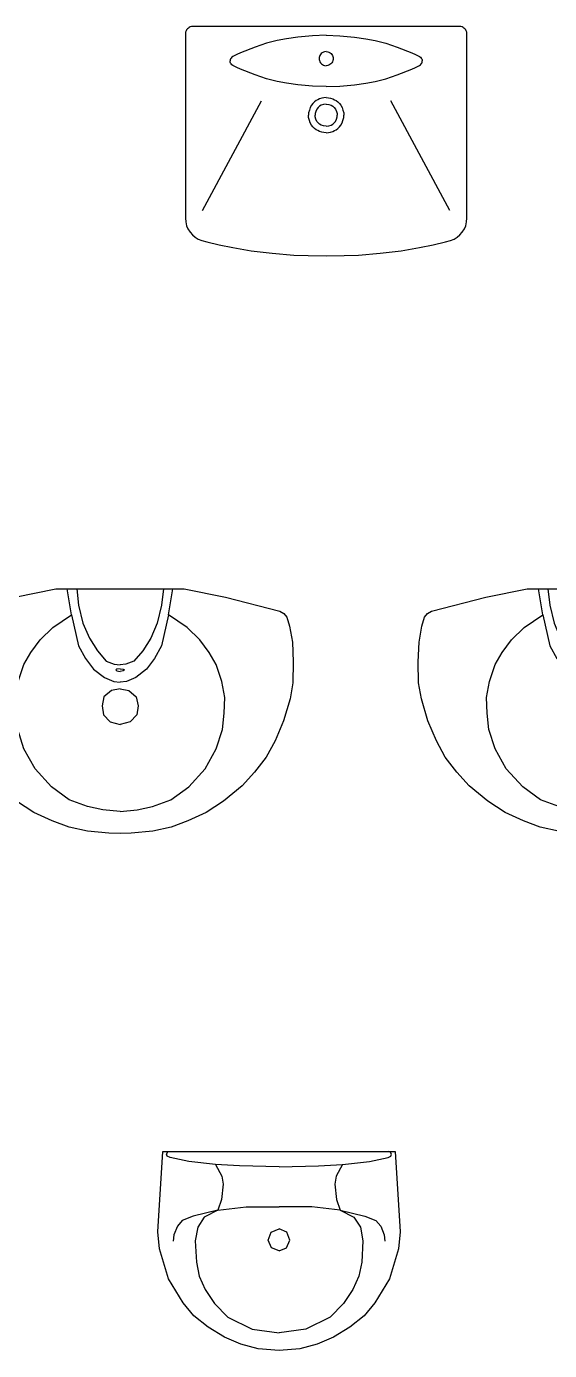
# Model space of a CAD drawing. Header units: millimetres. Extents: x 5135 to 18817, y 4023 to 17584.
# Drawn here: x 7310 to 8517, y 4113 to 7173 of the extents above; entities that cross this region are included whole.
import ezdxf

# ---------------------------------------------------------------- set-up
doc = ezdxf.new("R2010")
doc.units = ezdxf.units.MM
doc.layers.add('cad-block.com', color=250, linetype='Continuous')

# ---------------------------------------------------------------- blocks, each defined once
blk = doc.blocks.new('washbasin 99_top_cad-block.com')
at = {"color": 0}
for p, q in [((-91.5, -28.3), (-113.4, -32.5)), ((-65.7, -24.4), (-91.5, -28.3)), ((-31.9, -21.6), (-65.7, -24.4)), ((0, -20.4), (-31.9, -21.6)), ((0, -20.4), (31.9, -21.6)), ((31.9, -21.6), (65.7, -24.4)), ((65.7, -24.4), (91.5, -28.3)), ((91.5, -28.3), (113.4, -32.5)), ((-198.1, -60.7), (-206.3, -64.6)), ((-163.8, -47.8), (-198.1, -60.7)), ((-138.1, -38.7), (-163.8, -47.8)), ((-113.4, -32.5), (-138.1, -38.7)), ((-8.9, -60.6), (-11.2, -62.4)), ((-6.5, -59.3), (-8.9, -60.6)), ((-3.5, -58.4), (-6.5, -59.3)), ((0, -57.9), (-3.5, -58.4)), ((0, -57.9), (3.5, -58.4)), ((3.5, -58.4), (6.5, -59.3)), ((6.5, -59.3), (8.9, -60.6)), ((8.9, -60.6), (11.2, -62.4)), ((113.4, -32.5), (138.1, -38.7)), ((138.1, -38.7), (163.8, -47.8)), ((163.8, -47.8), (198.1, -60.7)), ((198.1, -60.7), (206.3, -64.6)), ((-221.6, -77), (-221.9, -79.7)), ((-221.6, -82.4), (-221.9, -79.7)), ((-220.7, -74.8), (-221.6, -77)), ((-220.7, -84.5), (-221.6, -82.4)), ((-219.5, -73), (-220.7, -74.8)), ((-219.5, -86.3), (-220.7, -84.5)), ((-217.6, -70.9), (-219.5, -73)), ((-217.6, -88.4), (-219.5, -86.3)), ((-215.5, -69.4), (-217.6, -70.9)), ((-215.5, -89.9), (-217.6, -88.4)), ((-206.3, -64.6), (-215.5, -69.4)), ((-206.3, -94.7), (-215.5, -89.9)), ((-16.2, -72), (-16.3, -74)), ((-16.3, -74), (-16.1, -76.1)), ((-15.6, -69.2), (-16.2, -72)), ((-16.1, -76.1), (-15.7, -78.8)), ((-15.7, -78.8), (-14.5, -81.8)), ((-14.5, -66.8), (-15.6, -69.2)), ((-13, -64.5), (-14.5, -66.8)), ((-14.5, -81.8), (-13.1, -84)), ((-13.1, -84), (-11, -86.3)), ((-11.2, -62.4), (-13, -64.5)), ((-11, -86.3), (-8.8, -88.1)), ((-8.8, -88.1), (-6.3, -89.2)), ((-6.3, -89.2), (-3.6, -90.3)), ((-3.6, -90.3), (0, -90.9)), ((3.6, -90.3), (0, -90.9)), ((6.3, -89.2), (3.6, -90.3)), ((8.8, -88.1), (6.3, -89.2)), ((11, -86.3), (8.8, -88.1)), ((13.1, -84), (11, -86.3)), ((11.2, -62.4), (13, -64.5)), ((13, -64.5), (14.5, -66.8)), ((14.5, -81.8), (13.1, -84)), ((14.5, -66.8), (15.6, -69.2)), ((15.7, -78.8), (14.5, -81.8)), ((15.6, -69.2), (16.2, -72)), ((16.1, -76.1), (15.7, -78.8)), ((16.3, -74), (16.1, -76.1)), ((16.2, -72), (16.3, -74)), ((206.3, -64.6), (215.5, -69.4)), ((206.3, -94.7), (215.5, -89.9)), ((215.5, -69.4), (217.6, -70.9)), ((215.5, -89.9), (217.6, -88.4)), ((217.6, -70.9), (219.5, -73)), ((217.6, -88.4), (219.5, -86.3)), ((219.5, -73), (220.7, -74.8)), ((219.5, -86.3), (220.7, -84.5)), ((220.7, -74.8), (221.6, -77)), ((220.7, -84.5), (221.6, -82.4)), ((221.6, -77), (221.9, -79.7)), ((221.6, -82.4), (221.9, -79.7)), ((-198.1, -98.7), (-206.3, -94.7)), ((-163.8, -111.6), (-198.1, -98.7)), ((-138.1, -120.6), (-163.8, -111.6)), ((-113.4, -126.8), (-138.1, -120.6)), ((113.4, -126.8), (138.1, -120.6)), ((138.1, -120.6), (163.8, -111.6)), ((163.8, -111.6), (198.1, -98.7)), ((198.1, -98.7), (206.3, -94.7)), ((-91.5, -131.1), (-113.4, -126.8)), ((-65.7, -134.9), (-91.5, -131.1)), ((-31.9, -137.8), (-65.7, -134.9)), ((0, -139), (-31.9, -137.8)), ((0, -139), (31.9, -137.8)), ((31.9, -137.8), (65.7, -134.9)), ((65.7, -134.9), (91.5, -131.1)), ((91.5, -131.1), (113.4, -126.8)), ((-285.5, -425.3), (-149.4, -171.7)), ((-33.6, -182.2), (-36.6, -187)), ((-30.5, -177.9), (-33.6, -182.2)), ((-26.7, -174.3), (-30.5, -177.9)), ((-23, -171.3), (-26.7, -174.3)), ((-19.4, -169.3), (-23, -171.3)), ((-15.3, -167), (-19.4, -169.3)), ((-10, -165.5), (-15.3, -167)), ((-11.3, -182.1), (-15.3, -184.4)), ((-6.3, -180.3), (-11.3, -182.1)), ((-5.4, -164.7), (-10, -165.5)), ((0, -179.4), (-6.3, -180.3)), ((0, -164.2), (-5.4, -164.7)), ((0, -164.2), (5.4, -164.7)), ((0, -179.4), (6.3, -180.3)), ((5.4, -164.7), (10, -165.5)), ((6.3, -180.3), (11.3, -182.1)), ((10, -165.5), (15.3, -167)), ((11.3, -182.1), (15.3, -184.4)), ((15.3, -167), (19.4, -169.3)), ((19.4, -169.3), (23, -171.3)), ((23, -171.3), (26.7, -174.3)), ((26.7, -174.3), (30.5, -177.9)), ((30.5, -177.9), (33.6, -182.2)), ((33.6, -182.2), (36.6, -187)), ((285.5, -425.3), (149.4, -171.7)), ((-40.6, -199.3), (-40.8, -205)), ((-40.6, -210.7), (-40.8, -205)), ((-38.7, -193), (-40.6, -199.3)), ((-38.7, -217), (-40.6, -210.7)), ((-36.6, -187), (-38.7, -193)), ((-25.3, -200.9), (-25.6, -205)), ((-25.3, -209.1), (-25.6, -205)), ((-23.9, -196.1), (-25.3, -200.9)), ((-23.9, -213.9), (-25.3, -209.1)), ((-21.4, -190.8), (-23.9, -196.1)), ((-21.4, -219.2), (-23.9, -213.9)), ((-18.4, -187.4), (-21.4, -190.8)), ((-15.3, -184.4), (-18.4, -187.4)), ((15.3, -184.4), (18.4, -187.4)), ((18.4, -187.4), (21.4, -190.8)), ((21.4, -190.8), (23.9, -196.1)), ((21.4, -219.2), (23.9, -213.9)), ((23.9, -196.1), (25.3, -200.9)), ((23.9, -213.9), (25.3, -209.1)), ((25.3, -200.9), (25.6, -205)), ((25.3, -209.1), (25.6, -205)), ((36.6, -187), (38.7, -193)), ((38.7, -193), (40.6, -199.3)), ((38.7, -217), (40.6, -210.7)), ((40.6, -199.3), (40.8, -205)), ((40.6, -210.7), (40.8, -205)), ((-36.6, -223), (-38.7, -217)), ((-33.6, -227.8), (-36.6, -223)), ((-30.5, -232.1), (-33.6, -227.8)), ((-26.7, -235.7), (-30.5, -232.1)), ((-23, -238.7), (-26.7, -235.7)), ((-19.4, -240.7), (-23, -238.7)), ((-18.4, -222.6), (-21.4, -219.2)), ((-15.3, -243), (-19.4, -240.7)), ((-15.3, -225.6), (-18.4, -222.6)), ((-11.3, -227.9), (-15.3, -225.6)), ((-10, -244.5), (-15.3, -243)), ((-6.3, -229.7), (-11.3, -227.9)), ((-5.4, -245.3), (-10, -244.5)), ((0, -230.6), (-6.3, -229.7)), ((0, -230.6), (6.3, -229.7)), ((5.4, -245.3), (10, -244.5)), ((6.3, -229.7), (11.3, -227.9)), ((10, -244.5), (15.3, -243)), ((11.3, -227.9), (15.3, -225.6)), ((15.3, -225.6), (18.4, -222.6)), ((15.3, -243), (19.4, -240.7)), ((18.4, -222.6), (21.4, -219.2)), ((19.4, -240.7), (23, -238.7)), ((23, -238.7), (26.7, -235.7)), ((26.7, -235.7), (30.5, -232.1)), ((30.5, -232.1), (33.6, -227.8)), ((33.6, -227.8), (36.6, -223)), ((36.6, -223), (38.7, -217)), ((0, -245.8), (-5.4, -245.3)), ((0, -245.8), (5.4, -245.3))]:
    blk.add_line(p, q, dxfattribs=at)
blk.add_lwpolyline([(-322.4, -460.6), (-319.3, -467.6), (-314.3, -475.4), (-309, -481.6), (-302.3, -487.2), (-295.6, -491.5), (-287.3, -494.8), (-275.2, -497.8), (-247, -504.4), (-215.6, -510.4), (-173.1, -518.2), (-124.4, -523.8), (-74.6, -528.3), (-41.5, -529.5), (0, -530), (41.5, -529.5), (74.6, -528.3), (124.4, -523.8), (173.1, -518.2), (215.6, -510.4), (247, -504.4), (275.2, -497.8), (287.3, -494.8), (295.6, -491.5), (302.3, -487.2), (309, -481.6), (314.3, -475.4), (319.3, -467.6), (322.4, -460.6), (324.4, -451.4), (325, -443), (325, -17.4), (325, -15.7), (324.5, -13.1), (323.5, -10.2), (322.2, -7.8), (320.4, -5.6), (318.2, -3.6), (316.1, -2.1), (313.7, -1.1), (311.3, -0.3), (307.6, 0), (0, 0), (-307.6, 0), (-311.3, -0.3), (-313.7, -1.1), (-316.1, -2.1), (-318.2, -3.6), (-320.4, -5.6), (-322.2, -7.8), (-323.5, -10.2), (-324.5, -13.1), (-325, -15.7), (-325, -17.4), (-325, -443), (-324.4, -451.4)], close=True, dxfattribs=at)
blk = doc.blocks.new('washbasin 110_top_cad-block.com')
at = {"color": 0}
for p, q in [((-111.9, -59.9), (-122.1, 0)), ((-100.2, 0), (-95.7, -37.1)), ((100.2, 0), (95.7, -37.1)), ((111.9, -59.9), (122.1, 0)), ((-155.2, -89.1), (-111.9, -59.9)), ((-111.9, -59.9), (-95.7, -131.3)), ((-95.7, -37.1), (-86, -79.3)), ((95.7, -37.1), (86, -79.3)), ((111.9, -59.9), (95.7, -131.3)), ((155.2, -89.1), (111.9, -59.9)), ((-184.4, -117.2), (-155.2, -89.1)), ((-86, -79.3), (-70.8, -114)), ((86, -79.3), (70.8, -114)), ((184.4, -117.2), (155.2, -89.1)), ((-206, -146.5), (-184.4, -117.2)), ((-70.8, -114), (-52.4, -143.2)), ((70.8, -114), (52.4, -143.2)), ((206, -146.5), (184.4, -117.2)), ((-222.2, -174.6), (-206, -146.5)), ((-95.7, -131.3), (-79.5, -160.5)), ((-52.4, -143.2), (-31.9, -167)), ((52.4, -143.2), (31.9, -167)), ((95.7, -131.3), (79.5, -160.5)), ((222.2, -174.6), (206, -146.5)), ((-235.2, -213.6), (-222.2, -174.6)), ((-79.5, -160.5), (-61.1, -185.4)), ((-31.9, -167), (-13.5, -173.5)), ((-13.5, -173.5), (0, -175.1)), ((13.5, -173.5), (0, -175.1)), ((31.9, -167), (13.5, -173.5)), ((79.5, -160.5), (61.1, -185.4)), ((235.2, -213.6), (222.2, -174.6)), ((-241.7, -250.4), (-235.2, -213.6)), ((-61.1, -185.4), (-36.2, -204.9)), ((-36.2, -204.9), (-14.6, -213.6)), ((-14.6, -213.6), (0, -215.5)), ((-7.2, -185.2), (-10, -186.8)), ((-10, -186.8), (-7.3, -188.8)), ((-7.3, -188.8), (0, -190.3)), ((0, -184.5), (-7.2, -185.2)), ((0, -184.5), (7.2, -185.2)), ((7.3, -188.8), (0, -190.3)), ((14.6, -213.6), (0, -215.5)), ((7.2, -185.2), (10, -186.8)), ((10, -186.8), (7.3, -188.8)), ((36.2, -204.9), (14.6, -213.6)), ((61.1, -185.4), (36.2, -204.9)), ((241.7, -250.4), (235.2, -213.6)), ((-20, -234.3), (-37.3, -249.4)), ((0, -230.5), (-20, -234.3)), ((0, -230.5), (20, -234.3)), ((20, -234.3), (37.3, -249.4)), ((-240.6, -287.2), (-241.7, -250.4)), ((-37.3, -249.4), (-41.6, -270)), ((-41.6, -270), (-38.4, -290.6)), ((37.3, -249.4), (41.6, -270)), ((41.6, -270), (38.4, -290.6)), ((240.6, -287.2), (241.7, -250.4)), ((-236.3, -325.1), (-240.6, -287.2)), ((-38.4, -290.6), (-23.2, -306.8)), ((38.4, -290.6), (23.2, -306.8)), ((236.3, -325.1), (240.6, -287.2)), ((-222.2, -369.4), (-236.3, -325.1)), ((-23.2, -306.8), (0, -312.8)), ((23.2, -306.8), (0, -312.8)), ((222.2, -369.4), (236.3, -325.1)), ((-196.2, -416), (-222.2, -369.4)), ((196.2, -416), (222.2, -369.4)), ((-158.4, -457.1), (-196.2, -416)), ((158.4, -457.1), (196.2, -416)), ((-117.3, -487.4), (-158.4, -457.1)), ((117.3, -487.4), (158.4, -457.1)), ((-75.1, -502.6), (-117.3, -487.4)), ((75.1, -502.6), (117.3, -487.4)), ((-39.5, -510.1), (-75.1, -502.6)), ((0, -514.1), (-39.5, -510.1)), ((0, -514.1), (39.5, -510.1)), ((39.5, -510.1), (75.1, -502.6))]:
    blk.add_line(p, q, dxfattribs=at)
blk.add_lwpolyline([(0, 0), (148.1, 0), (243.2, -18.7), (368.6, -51.2), (378.4, -56.6), (384.9, -65.3), (391.4, -85.8), (397.8, -122.6), (400, -168.1), (398.9, -216.8), (392.4, -253.6), (377.3, -304.5), (357.8, -351), (337.3, -388.9), (310.3, -423.6), (282.1, -454.9), (238.9, -490.7), (198.9, -516.6), (156.7, -536.1), (117.8, -550.2), (75.6, -559.9), (25.9, -564.3), (0, -565), (0, -565), (0, -565), (-25.9, -564.3), (-75.6, -559.9), (-117.8, -550.2), (-156.7, -536.1), (-198.9, -516.6), (-238.9, -490.7), (-282.1, -454.9), (-310.3, -423.6), (-337.3, -388.9), (-357.8, -351), (-377.3, -304.5), (-392.4, -253.6), (-398.9, -216.8), (-400, -168.1), (-397.8, -122.6), (-391.4, -85.8), (-384.9, -65.3), (-378.4, -56.6), (-368.6, -51.2), (-243.2, -18.7), (-148.1, 0)], close=True, dxfattribs=at)
blk = doc.blocks.new('washbasin 111_top_cad-block.com')
at = {"color": 0}
for p, q in [((-111.9, -59.9), (-122.1, 0)), ((-100.2, 0), (-95.7, -37.1)), ((100.2, 0), (95.7, -37.1)), ((111.9, -59.9), (122.1, 0)), ((-155.2, -89.1), (-111.9, -59.9)), ((-111.9, -59.9), (-95.7, -131.3)), ((-95.7, -37.1), (-86, -79.3)), ((95.7, -37.1), (86, -79.3)), ((111.9, -59.9), (95.7, -131.3)), ((155.2, -89.1), (111.9, -59.9)), ((-184.4, -117.2), (-155.2, -89.1)), ((-86, -79.3), (-70.8, -114)), ((86, -79.3), (70.8, -114)), ((184.4, -117.2), (155.2, -89.1)), ((-206, -146.5), (-184.4, -117.2)), ((-70.8, -114), (-52.4, -143.2)), ((70.8, -114), (52.4, -143.2)), ((206, -146.5), (184.4, -117.2)), ((-222.2, -174.6), (-206, -146.5)), ((-95.7, -131.3), (-79.5, -160.5)), ((-52.4, -143.2), (-31.9, -167)), ((-3.1, -144.1), (0, -144.1)), ((3.1, -144.1), (0, -144.1)), ((52.4, -143.2), (31.9, -167)), ((95.7, -131.3), (79.5, -160.5)), ((222.2, -174.6), (206, -146.5)), ((-235.2, -213.6), (-222.2, -174.6)), ((-79.5, -160.5), (-61.1, -185.4)), ((-31.9, -167), (-13.5, -173.5)), ((-9.3, -172.3), (-17, -224.2)), ((-13.5, -173.5), (-9.6, -174)), ((9.3, -172.3), (17, -224.2)), ((13.5, -173.5), (9.6, -174)), ((31.9, -167), (13.5, -173.5)), ((79.5, -160.5), (61.1, -185.4)), ((235.2, -213.6), (222.2, -174.6)), ((-241.7, -250.4), (-235.2, -213.6)), ((-61.1, -185.4), (-36.2, -204.9)), ((-36.2, -204.9), (-15.4, -213.3)), ((36.2, -204.9), (15.4, -213.3)), ((61.1, -185.4), (36.2, -204.9)), ((241.7, -250.4), (235.2, -213.6)), ((-20, -234.3), (-37.3, -249.4)), ((0, -230.5), (-20, -234.3)), ((-17, -224.2), (-9.3, -227.3)), ((-9.3, -227.3), (0, -228.4)), ((9.3, -227.3), (0, -228.4)), ((0, -230.5), (20, -234.3)), ((17, -224.2), (9.3, -227.3)), ((20, -234.3), (37.3, -249.4)), ((-240.6, -287.2), (-241.7, -250.4)), ((-37.3, -249.4), (-41.6, -270)), ((-41.6, -270), (-38.4, -290.6)), ((37.3, -249.4), (41.6, -270)), ((41.6, -270), (38.4, -290.6)), ((240.6, -287.2), (241.7, -250.4)), ((-236.3, -325.1), (-240.6, -287.2)), ((-38.4, -290.6), (-23.2, -306.8)), ((38.4, -290.6), (23.2, -306.8)), ((236.3, -325.1), (240.6, -287.2)), ((-222.2, -369.4), (-236.3, -325.1)), ((-23.2, -306.8), (0, -312.8)), ((23.2, -306.8), (0, -312.8)), ((222.2, -369.4), (236.3, -325.1)), ((-196.2, -416), (-222.2, -369.4)), ((196.2, -416), (222.2, -369.4)), ((-158.4, -457.1), (-196.2, -416)), ((158.4, -457.1), (196.2, -416)), ((-117.3, -487.4), (-158.4, -457.1)), ((117.3, -487.4), (158.4, -457.1)), ((-75.1, -502.6), (-117.3, -487.4)), ((75.1, -502.6), (117.3, -487.4)), ((-39.5, -510.1), (-75.1, -502.6)), ((0, -514.1), (-39.5, -510.1)), ((0, -514.1), (39.5, -510.1)), ((39.5, -510.1), (75.1, -502.6))]:
    blk.add_line(p, q, dxfattribs=at)
blk.add_lwpolyline([(0, 0), (148.1, 0), (243.2, -18.7), (368.6, -51.2), (378.4, -56.6), (384.9, -65.3), (391.4, -85.8), (397.8, -122.6), (400, -168.1), (398.9, -216.8), (392.4, -253.6), (377.3, -304.5), (357.8, -351), (337.3, -388.9), (310.3, -423.6), (282.1, -454.9), (238.9, -490.7), (198.9, -516.6), (156.7, -536.1), (117.8, -550.2), (75.6, -559.9), (25.9, -564.3), (0, -565), (0, -565), (0, -565), (-25.9, -564.3), (-75.6, -559.9), (-117.8, -550.2), (-156.7, -536.1), (-198.9, -516.6), (-238.9, -490.7), (-282.1, -454.9), (-310.3, -423.6), (-337.3, -388.9), (-357.8, -351), (-377.3, -304.5), (-392.4, -253.6), (-398.9, -216.8), (-400, -168.1), (-397.8, -122.6), (-391.4, -85.8), (-384.9, -65.3), (-378.4, -56.6), (-368.6, -51.2), (-243.2, -18.7), (-148.1, 0)], close=True, dxfattribs=at)
for points in [[(0, -119.9), (-7.6, -120.8), (-15.6, -124.6), (-21.5, -129.9), (-26.4, -137.9), (-26.4, -143.4), (-22.6, -150.4), (-16.7, -155.3), (-6.5, -158.1)], [(0, -119.9), (7.6, -120.8), (15.6, -124.6), (21.5, -129.9), (26.4, -137.9), (26.4, -143.4), (22.6, -150.4), (16.7, -155.3), (6.5, -158.1)], [(-3.1, -154.7), (-3.1, -144.1), (-8.7, -142), (-9.3, -139.3), (-7.3, -136.8), (-7.3, -133), (-4.1, -129.9), (0, -129.9)], [(-7.3, -136.8), (-2.7, -133.7), (0, -133.7)], [(3.1, -154.7), (3.1, -144.1), (8.7, -142), (9.3, -139.3), (7.3, -136.8), (7.3, -133), (4.1, -129.9), (0, -129.9)], [(7.3, -136.8), (2.7, -133.7), (0, -133.7)], [(-9.3, -172.3), (-5.9, -155.3), (-2.7, -154.6), (0, -154.6)], [(9.3, -172.3), (5.9, -155.3), (2.7, -154.6), (0, -154.6)]]:
    blk.add_lwpolyline(points, dxfattribs=at)
blk = doc.blocks.new('washbasin 122_top_cad-block.com')
at = {"color": 0}
for p, q in [((-256.6, -0.9), (-253.9, 0)), ((256.6, -0.9), (253.9, 0)), ((-259.5, -6.1), (-256.6, -0.9)), ((-258.3, -10.8), (-259.5, -6.1)), ((-251.7, -14.1), (-258.3, -10.8)), ((-208.6, -23.4), (-251.7, -14.1)), ((-146.6, -30.4), (-208.6, -23.4)), ((-146.6, -30.4), (-131.8, -57.4)), ((-91.2, -32.8), (-146.6, -30.4)), ((91.2, -32.8), (146.6, -30.4)), ((146.6, -30.4), (131.8, -57.4)), ((146.6, -30.4), (208.6, -23.4)), ((208.6, -23.4), (251.7, -14.1)), ((251.7, -14.1), (258.3, -10.8)), ((259.5, -6.1), (256.6, -0.9)), ((258.3, -10.8), (259.5, -6.1)), ((-131.8, -57.4), (-129.2, -75.3)), ((0, -35.4), (-91.2, -32.8)), ((0, -35.4), (91.2, -32.8)), ((131.8, -57.4), (129.2, -75.3)), ((-129.2, -75.3), (-132.6, -111)), ((129.2, -75.3), (132.6, -111)), ((-132.6, -111), (-141.3, -135.9)), ((132.6, -111), (141.3, -135.9)), ((-198.5, -149.3), (-223.8, -159.5)), ((-141.3, -135.9), (-198.5, -149.3)), ((-172.6, -151.6), (-187.8, -174.9)), ((-141.3, -135.9), (-172.6, -151.6)), ((-141.3, -135.9), (-76, -128)), ((-76, -128), (0, -127.8)), ((76, -128), (0, -127.8)), ((141.3, -135.9), (76, -128)), ((141.3, -135.9), (198.5, -149.3)), ((141.3, -135.9), (172.6, -151.6)), ((172.6, -151.6), (187.8, -174.9)), ((198.5, -149.3), (223.8, -159.5)), ((-234.8, -172.2), (-243.2, -192.6)), ((-223.8, -159.5), (-234.8, -172.2)), ((-187.8, -174.9), (-193.8, -206.2)), ((-18.1, -186.5), (0, -178.9)), ((18.1, -186.5), (0, -178.9)), ((187.8, -174.9), (193.8, -206.2)), ((223.8, -159.5), (234.8, -172.2)), ((234.8, -172.2), (243.2, -192.6)), ((-243.2, -192.6), (-244.1, -207.1)), ((-193.8, -206.2), (-190.9, -255.5)), ((-25.1, -205), (-18.1, -186.5)), ((-17.4, -222.7), (-25.1, -205)), ((17.4, -222.7), (25.1, -205)), ((25.1, -205), (18.1, -186.5)), ((193.8, -206.2), (190.9, -255.5)), ((243.2, -192.6), (244.1, -207.1)), ((0, -229.6), (-17.4, -222.7)), ((0, -229.6), (17.4, -222.7)), ((-190.9, -255.5), (-184.1, -287.8)), ((190.9, -255.5), (184.1, -287.8)), ((-184.1, -287.8), (-170.6, -319.3)), ((184.1, -287.8), (170.6, -319.3)), ((-170.6, -319.3), (-148.7, -351.6)), ((170.6, -319.3), (148.7, -351.6)), ((-148.7, -351.6), (-118.3, -383.1)), ((148.7, -351.6), (118.3, -383.1)), ((-118.3, -383.1), (-61.7, -410.3)), ((118.3, -383.1), (61.7, -410.3)), ((-61.7, -410.3), (0, -419.1)), ((61.7, -410.3), (0, -419.1))]:
    blk.add_line(p, q, dxfattribs=at)
blk.add_lwpolyline([(0, -460), (-48.2, -456.2), (-87.9, -445.1), (-125.9, -429), (-163.9, -406), (-196.8, -379.7), (-221.3, -349.9), (-255, -294.6), (-276.1, -224.9), (-280, -185.8), (-268.5, 0), (0, 0), (268.5, 0), (280, -185.8), (276.1, -224.9), (255, -294.6), (221.3, -349.9), (196.8, -379.7), (163.9, -406), (125.9, -429), (87.9, -445.1), (48.2, -456.2)], close=True, dxfattribs=at)

msp = doc.modelspace()

# ---------------------------------------------------------------- block references
at = {"layer": 'cad-block.com'}
for name, p in [('washbasin 99_top_cad-block.com', (8001.7, 7172.6)), ('washbasin 110_top_cad-block.com', (7525.8, 5872.6)), ('washbasin 111_top_cad-block.com', (8613.9, 5872.6)), ('washbasin 122_top_cad-block.com', (7892.8, 4572.6))]:
    msp.add_blockref(name, p, dxfattribs=at)

doc.saveas('drawing.dxf')
